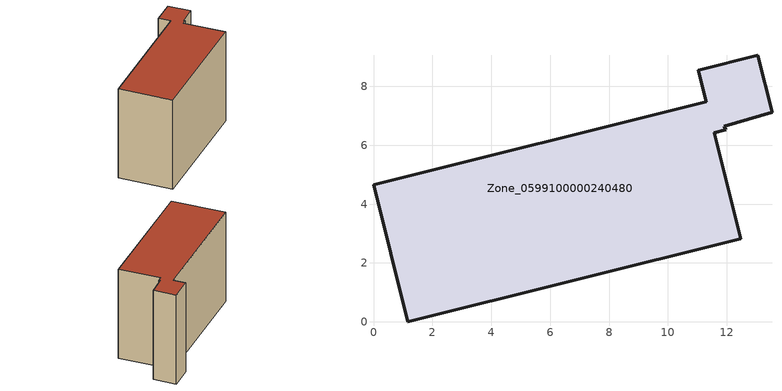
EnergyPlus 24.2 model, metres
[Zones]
Zone_0599100000240480
 floor ground (C_G): 13.05,9.06 13.53,7.12 11.92,6.64 11.96,6.52 11.57,6.42 12.47,2.83 1.16,0 0,4.65 11.3,7.48 11.03,8.55 z0
 wall outside (C_F): 1.16,0 12.47,2.83 11.57,6.42 11.96,6.52 11.92,6.64 13.53,7.12 13.05,9.06 11.03,8.55 11.3,7.48 0,4.65 1.16,0 z0:8.49
 roof outside (C_R): 13.53,7.12 13.05,9.06 11.03,8.55 11.3,7.48 0,4.65 1.16,0 12.47,2.83 11.57,6.42 11.96,6.52 11.92,6.64 z8.49
[BUILDING]
Pand.0599100000240480: North Axis=0; Terrain=City; Loads Convergence Tolerance Value=0.04; Temperature Convergence Tolerance Value=0.4; Solar Distribution=FullExterior; Maximum Number of Warmup Days=25; Minimum Number of Warmup Days=1
[Site:Location]
Rotterdam.The.Hague.AP_ZH_NLD Design_Conditions: Latitude=51.96; Longitude=4.45; Time Zone=1; Elevation=-4.5
[SITE:GROUNDTEMPERATURE:BUILDINGSURFACE]
18, 18, 18, 18, 18, 18, 18, 18, 18, 18, 18, 18
[MATERIAL] Thermal Absorptance=0.9; Solar Absorptance=0.7; Visible Absorptance=0.7
Name | Roughness | Thickness | Conductivity | Density | Specific Heat
G.TI.1992-2005 | MediumSmooth | 0.15 | 0.06 | 540 | 1210
F.TI.1992-2005 | Rough | 0.3 | 0.12 | 1920 | 840
R.TI.1992-2005 | MediumRough | 0.2 | 0.08 | 1500 | 1000
[CONSTRUCTION]
C_G: G.TI.1992-2005
C_F: F.TI.1992-2005
C_R: R.TI.1992-2005
[ZONE]
Zone_0599100000240480: Type=1; Multiplier=1; Ceiling Height=Autocalculate; Volume=Autocalculate; Floor Area=autocalculate; Part of Total Floor Area=Yes
[ZONEINFILTRATION:DESIGNFLOWRATE]
Infil_Zone_0599100000240480: Zone or ZoneList or Space or SpaceList=Zone_0599100000240480; Schedule=AlwaysOn; Design Flow Rate Calculation Method=Flow/Area; Flow Rate per Floor Area=0.0015; Constant Term Coefficient=1; Temperature Term Coefficient=0; Velocity Term Coefficient=0; Velocity Squared Term Coefficient=0
[HVACTEMPLATE:ZONE:IDEALLOADSAIRSYSTEM]
Zone_0599100000240480: Maximum Heating Supply Air Temperature=50; Minimum Cooling Supply Air Temperature=13; Maximum Heating Supply Air Humidity Ratio=0.0156; Minimum Cooling Supply Air Humidity Ratio=0.0077; Heating Limit=NoLimit; Cooling Limit=NoLimit; Dehumidification Control Type=ConstantSensibleHeatRatio; Cooling Sensible Heat Ratio=0.7; Dehumidification Setpoint=60; Humidification Control Type=None; Humidification Setpoint=30; Outdoor Air Method=None; Outdoor Air Flow Rate per Person=0.00944; Outdoor Air Flow Rate per Zone Floor Area=0; Outdoor Air Flow Rate per Zone=0; Demand Controlled Ventilation Type=None; Outdoor Air Economizer Type=NoEconomizer; Heat Recovery Type=None; Sensible Heat Recovery Effectiveness=0.7; Latent Heat Recovery Effectiveness=0.65
[ZONECONTROL:THERMOSTAT]
ThermostatControl_Zone_0599100000240480: Zone or ZoneList=Zone_0599100000240480; Control Type Schedule=DualSetpointControlType; Control 1=Thermostat_Zone_0599100000240480; Temperature Difference Between Cutout And Setpoint=0
[THERMOSTATSETPOINT:DUALSETPOINT]
Thermostat_Zone_0599100000240480: Heating Setpoint Temperature Schedule=HeatingSetpoint_Zone_0599100000240480; Cooling Setpoint Temperature Schedule=CoolingSetpoint_Zone_0599100000240480
[SCHEDULE:COMPACT]
HeatingSetpoint_Zone_0599100000240480: Through: 12/31, For: AllDays, Until: 24:00, 21
CoolingSetpoint_Zone_0599100000240480: Through: 12/31, For: AllDays, Until: 24:00, 24
DualSetpointControlType: Through: 12/31, For: AllDays, Until: 24:00, 4
AlwaysOn: Through: 12/31, For: AllDays, Until: 24:00, 1
